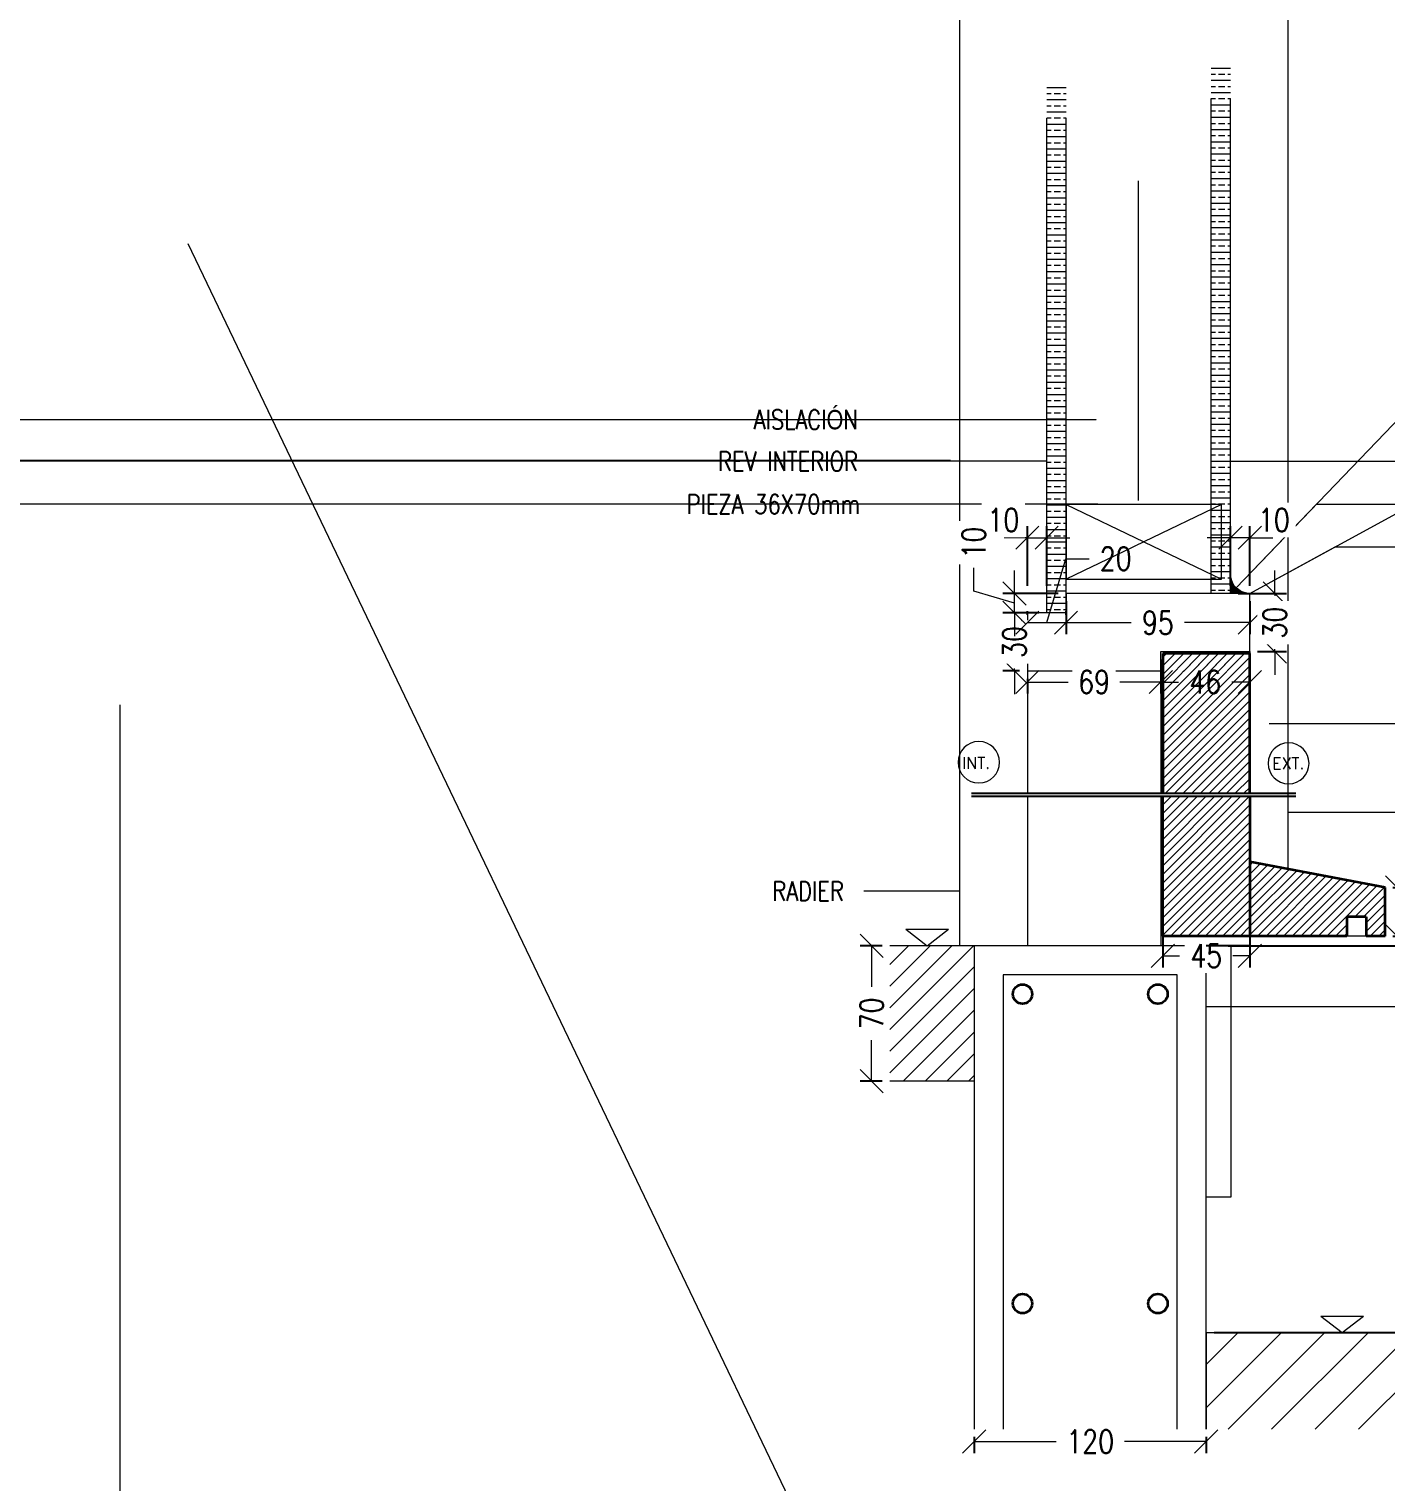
# Model space of a CAD drawing. Header units: metres. Extents: x -2 to 690, y -116 to 73.
# Drawn here: x 154.706 to 155.407, y 29.766 to 30.517 of the extents above; entities that cross this region are included whole.
import ezdxf

# ---------------------------------------------------------------- set-up
doc = ezdxf.new("R2010")
doc.units = ezdxf.units.M
doc.header["$LTSCALE"] = 5
doc.header["$MEASUREMENT"] = 0
doc.layers.get('0').update_dxf_attribs({"color": 30})
doc.layers.get('DEFPOINTS').update_dxf_attribs({"color": 210})
for name, color, linetype, lineweight in [('A-ANNO-DIMS', 3, 'Continuous', 18), ('A-ANNO-SYMB', 3, 'Continuous', 18), ('A-ANNO-TEXT', 3, 'Continuous', 18), ('A-DETL-PATT', 8, 'Continuous', 18), ('A-ELEV-MBE1', 7, 'Continuous', 35), ('A-ELEV-MBE2', 4, 'Continuous', 25), ('A-WALL-PATT', 8, 'Continuous', 18), ('A-WALL-STUD', 3, 'Continuous', 18)]:
    doc.layers.add(name, color=color, linetype=linetype, lineweight=lineweight)
doc.styles.add('E-ROMANS', font='romans.shx', dxfattribs={"width": 0.8})
doc.dimstyles.new('E-0010_TICK_12', dxfattribs={"dimscale": 0.001, "dimtxt": 12, "dimasz": 12, "dimexe": 6, "dimexo": 4, "dimgap": 6, "dimtad": 0, "dimdec": 0, "dimlfac": 1000, "dimzin": 0, "dimdsep": 46, "dimtxsty": 'E-ROMANS', "dimblk": 'OBLIQUE', "dimcen": 6, "dimclrd": 256, "dimclre": 256, "dimclrt": 256, "dimadec": 0, "dimazin": 0, "dimtfac": 1, "dimtdec": 0, "dimtmove": 1, "dimatfit": 3, "dimldrblk": 'OPEN90', "dimfxl": 1, "dimtfill": 1, "dimtolj": 1, "dimtzin": 0, "dimlwd": -1, "dimarcsym": 0})
doc.dimstyles.new('E-0100_TICK_12', dxfattribs={"dimscale": 0.001, "dimtxt": 120, "dimasz": 120, "dimexe": 60, "dimexo": 40, "dimgap": 60, "dimtad": 0, "dimzin": 0, "dimdsep": 46, "dimtxsty": 'E-ROMANS', "dimblk": 'OBLIQUE', "dimcen": 60, "dimclrd": 256, "dimclre": 256, "dimclrt": 256, "dimadec": 0, "dimazin": 0, "dimtfac": 1, "dimtmove": 1, "dimatfit": 3, "dimldrblk": 'OPEN90', "dimfxl": 1, "dimtfill": 1, "dimtolj": 1, "dimtzin": 0, "dimlwd": -1, "dimarcsym": 0})
pattern_1 = [(45, (0, 0), (-0.002245064030267288, 0.002245064030267288), [])]

# ---------------------------------------------------------------- blocks, each defined once
blk = doc.blocks.new('_Oblique')
at = {"color": 0, "linetype": 'ByBlock', "lineweight": -2}
blk.add_line((-0.5, -0.5), (0.5, 0.5), dxfattribs=at)
blk = doc.blocks.new('*D1885')
at = {"layer": 'A-ANNO-DIMS', "lineweight": -2, "transparency": 16777216}
for p, q in [((155.3183924735355, 30.04328595050679), (155.5769002674472, 30.04328595050679)), ((155.3183924735355, 29.84328595050679), (155.5769002674472, 29.84328595050679))]:
    blk.add_line(p, q, dxfattribs=at)
at = {"layer": 'A-ANNO-DIMS', "transparency": 16777216}
for p, q in [((155.5709002674472, 30.04328595050679), (155.5709002674472, 29.96162880764964)), ((155.5709002674472, 29.84328595050679), (155.5709002674472, 29.92494309336393))]:
    blk.add_line(p, q, dxfattribs=at)
at = {"layer": 'DEFPOINTS', "color": 0, "transparency": 16777216}
for p in [(155.3143924735355, 30.04328595050679), (155.5709002674472, 30.04328595050679), (155.3143924735355, 29.84328595050679)]:
    blk.add_point(p, dxfattribs=at)
at = {"layer": 'A-ANNO-DIMS', "transparency": 16777216, "xscale": 0.012, "yscale": 0.012, "zscale": 0.012}
for p, rotation in [((155.5709002674472, 30.04328595050679), 90), ((155.5709002674472, 29.84328595050679), 270)]:
    blk.add_blockref('_Oblique', p, dxfattribs=dict(at, rotation=rotation))
at = {"layer": 'A-ANNO-DIMS', "transparency": 16777216, "insert": (155.5709002674472, 29.94328595050681), "char_height": 0.012, "attachment_point": 5, "rotation": 90, "style": 'E-ROMANS', "bg_fill": 3, "box_fill_scale": 1.25, "bg_fill_color": 256, "bg_fill_true_color": 13158600, "bg_fill_transparency": 0}
blk.add_mtext('\\A1;200', dxfattribs=at)
blk = doc.blocks.new('_Open90')
at = {"color": 0, "linetype": 'ByBlock', "lineweight": -2}
for p, q in [((0, 0), (-1, 0)), ((-0.5, 0.5), (0, 0)), ((0, 0), (-0.5, -0.5))]:
    blk.add_line(p, q, dxfattribs=at)
blk = doc.blocks.new('*D1724')
at = {"layer": 'A-ANNO-DIMS', "lineweight": -2, "transparency": 16777216}
for p, q in [((155.2918924735355, 30.07099426814623), (155.2918924735355, 30.03211108396157)), ((155.3368924735355, 30.07099426814623), (155.3368924735355, 30.03211108396157))]:
    blk.add_line(p, q, dxfattribs=at)
at = {"layer": 'A-ANNO-DIMS', "transparency": 16777216}
for p, q in [((155.2918924735355, 30.03811108396157), (155.3006210449641, 30.03811108396157)), ((155.3368924735355, 30.03811108396157), (155.328163902107, 30.03811108396157))]:
    blk.add_line(p, q, dxfattribs=at)
at = {"layer": 'DEFPOINTS', "color": 0, "transparency": 16777216}
for p in [(155.2918924735355, 30.07499426814623), (155.3368924735355, 30.07499426814623), (155.3368924735355, 30.03811108396157)]:
    blk.add_point(p, dxfattribs=at)
at = {"layer": 'A-ANNO-DIMS', "transparency": 16777216, "xscale": 0.012, "yscale": 0.012, "zscale": 0.012, "rotation": 180}
blk.add_blockref('_Oblique', (155.2918924735355, 30.03811108396157), dxfattribs=at)
at = {"layer": 'A-ANNO-DIMS', "transparency": 16777216, "xscale": 0.012, "yscale": 0.012, "zscale": 0.012}
blk.add_blockref('_Oblique', (155.3368924735355, 30.03811108396157), dxfattribs=at)
at = {"layer": 'A-ANNO-DIMS', "transparency": 16777216, "insert": (155.3143924735355, 30.03811108396157), "char_height": 0.012, "attachment_point": 5, "style": 'E-ROMANS', "bg_fill": 3, "box_fill_scale": 1.25, "bg_fill_color": 256, "bg_fill_true_color": 13158600, "bg_fill_transparency": 0}
blk.add_mtext('\\A1;45', dxfattribs=at)
blk = doc.blocks.new('*D1886')
at = {"layer": 'A-ANNO-DIMS', "lineweight": -2, "transparency": 16777216}
for p, q in [((155.1467869064214, 30.04328595050679), (155.135385404406, 30.04328595050679)), ((155.1467869064214, 29.97328595050679), (155.135385404406, 29.97328595050679))]:
    blk.add_line(p, q, dxfattribs=at)
at = {"layer": 'A-ANNO-DIMS', "transparency": 16777216}
for p, q in [((155.141385404406, 30.04328595050679), (155.141385404406, 30.02205737907821)), ((155.141385404406, 29.97328595050679), (155.141385404406, 29.99451452193536))]:
    blk.add_line(p, q, dxfattribs=at)
at = {"layer": 'DEFPOINTS', "color": 0, "transparency": 16777216}
for p in [(155.1507869064214, 30.04328595050679), (155.141385404406, 29.97328595050679), (155.1507869064214, 29.97328595050679)]:
    blk.add_point(p, dxfattribs=at)
at = {"layer": 'A-ANNO-DIMS', "transparency": 16777216, "xscale": 0.012, "yscale": 0.012, "zscale": 0.012}
for p, rotation in [((155.141385404406, 30.04328595050679), 90), ((155.141385404406, 29.97328595050679), 270)]:
    blk.add_blockref('_Oblique', p, dxfattribs=dict(at, rotation=rotation))
at = {"layer": 'A-ANNO-DIMS', "transparency": 16777216, "insert": (155.141385404406, 30.00828595050681), "char_height": 0.012, "attachment_point": 5, "rotation": 90, "style": 'E-ROMANS', "bg_fill": 3, "box_fill_scale": 1.25, "bg_fill_color": 256, "bg_fill_true_color": 13158600, "bg_fill_transparency": 0}
blk.add_mtext('\\A1;70', dxfattribs=at)
blk = doc.blocks.new('*D1887')
at = {"layer": 'A-ANNO-DIMS', "lineweight": -2, "transparency": 16777216}
for p, q in [((155.2218924735355, 30.18136576238835), (155.2218924735355, 30.17365386179955)), ((155.2908924735355, 30.18136576238835), (155.2908924735355, 30.17365386179955))]:
    blk.add_line(p, q, dxfattribs=at)
at = {"layer": 'A-ANNO-DIMS', "transparency": 16777216}
for p, q in [((155.2218924735355, 30.17965386179955), (155.2430781878213, 30.17965386179955)), ((155.2908924735355, 30.17965386179955), (155.2697067592498, 30.17965386179955))]:
    blk.add_line(p, q, dxfattribs=at)
at = {"layer": 'DEFPOINTS', "color": 0, "transparency": 16777216}
for p in [(155.2218924735355, 30.18536576238835), (155.2908924735355, 30.18536576238835), (155.2908924735355, 30.17965386179955)]:
    blk.add_point(p, dxfattribs=at)
at = {"layer": 'A-ANNO-DIMS', "transparency": 16777216, "xscale": 0.012, "yscale": 0.012, "zscale": 0.012, "rotation": 180}
blk.add_blockref('_Oblique', (155.2218924735355, 30.17965386179955), dxfattribs=at)
at = {"layer": 'A-ANNO-DIMS', "transparency": 16777216, "xscale": 0.012, "yscale": 0.012, "zscale": 0.012}
blk.add_blockref('_Oblique', (155.2908924735355, 30.17965386179955), dxfattribs=at)
at = {"layer": 'A-ANNO-DIMS', "transparency": 16777216, "insert": (155.2563924735355, 30.17965386179955), "char_height": 0.012, "attachment_point": 5, "style": 'E-ROMANS', "bg_fill": 3, "box_fill_scale": 1.25, "bg_fill_color": 256, "bg_fill_true_color": 13158600, "bg_fill_transparency": 0}
blk.add_mtext('\\A1;69', dxfattribs=at)
blk = doc.blocks.new('*D1888')
at = {"layer": 'A-ANNO-DIMS', "lineweight": -2, "transparency": 16777216}
for p, q in [((155.2908924735355, 30.19136576238835), (155.2908924735355, 30.17365386179955)), ((155.3368924735355, 30.19136576238835), (155.3368924735355, 30.17365386179955))]:
    blk.add_line(p, q, dxfattribs=at)
at = {"layer": 'A-ANNO-DIMS', "transparency": 16777216}
for p, q in [((155.2908924735355, 30.17965386179955), (155.3001210449641, 30.17965386179955)), ((155.3368924735355, 30.17965386179955), (155.327663902107, 30.17965386179955))]:
    blk.add_line(p, q, dxfattribs=at)
at = {"layer": 'DEFPOINTS', "color": 0, "transparency": 16777216}
for p in [(155.2908924735355, 30.19536576238836), (155.3368924735355, 30.19536576238836), (155.3368924735355, 30.17965386179955)]:
    blk.add_point(p, dxfattribs=at)
at = {"layer": 'A-ANNO-DIMS', "transparency": 16777216, "xscale": 0.012, "yscale": 0.012, "zscale": 0.012, "rotation": 180}
blk.add_blockref('_Oblique', (155.2908924735355, 30.17965386179955), dxfattribs=at)
at = {"layer": 'A-ANNO-DIMS', "transparency": 16777216, "xscale": 0.012, "yscale": 0.012, "zscale": 0.012}
blk.add_blockref('_Oblique', (155.3368924735355, 30.17965386179955), dxfattribs=at)
at = {"layer": 'A-ANNO-DIMS', "transparency": 16777216, "insert": (155.3138924735355, 30.17965386179955), "char_height": 0.012, "attachment_point": 5, "style": 'E-ROMANS', "bg_fill": 3, "box_fill_scale": 1.25, "bg_fill_color": 256, "bg_fill_true_color": 13158600, "bg_fill_transparency": 0}
blk.add_mtext('\\A1;46', dxfattribs=at)
blk = doc.blocks.new('*D1725')
at = {"layer": 'A-ANNO-DIMS', "lineweight": -2, "transparency": 16777216}
for p, q in [((155.1943924735355, 29.78928595050678), (155.1943924735355, 29.7809309501974)), ((155.3143924735355, 29.78928595050678), (155.3143924735355, 29.7809309501974))]:
    blk.add_line(p, q, dxfattribs=at)
at = {"layer": 'A-ANNO-DIMS', "transparency": 16777216}
for p, q in [((155.1943924735355, 29.7869309501974), (155.2367353306784, 29.7869309501974)), ((155.3143924735355, 29.7869309501974), (155.2720496163926, 29.7869309501974))]:
    blk.add_line(p, q, dxfattribs=at)
at = {"layer": 'DEFPOINTS', "color": 0, "transparency": 16777216}
for p in [(155.1943924735355, 29.79328595050679), (155.1943924735355, 29.7869309501974), (155.3143924735355, 29.79328595050679)]:
    blk.add_point(p, dxfattribs=at)
at = {"layer": 'A-ANNO-DIMS', "transparency": 16777216, "xscale": 0.012, "yscale": 0.012, "zscale": 0.012, "rotation": 180}
blk.add_blockref('_Oblique', (155.1943924735355, 29.7869309501974), dxfattribs=at)
at = {"layer": 'A-ANNO-DIMS', "transparency": 16777216, "xscale": 0.012, "yscale": 0.012, "zscale": 0.012}
blk.add_blockref('_Oblique', (155.3143924735355, 29.7869309501974), dxfattribs=at)
at = {"layer": 'A-ANNO-DIMS', "transparency": 16777216, "insert": (155.2543924735355, 29.7869309501974), "char_height": 0.012, "attachment_point": 5, "style": 'E-ROMANS', "bg_fill": 3, "box_fill_scale": 1.25, "bg_fill_color": 256, "bg_fill_true_color": 13158600, "bg_fill_transparency": 0}
blk.add_mtext('\\A1;120', dxfattribs=at)
blk = doc.blocks.new('*D1889')
at = {"layer": 'A-ANNO-DIMS', "transparency": 16777216}
for p, q in [((155.446123326821, 30.07072717430438), (155.446123326821, 30.08272717430438)), ((155.413123326821, 30.04828595050678), (155.413123326821, 30.07336839810198)), ((155.413123326821, 30.06082717430438), (155.446123326821, 30.07072717430438))]:
    blk.add_line(p, q, dxfattribs=at)
at = {"layer": 'A-ANNO-DIMS', "lineweight": -2, "transparency": 16777216}
for p, q in [((155.4108924735355, 30.07336839810198), (155.419123326821, 30.07336839810198)), ((155.4108924735355, 30.04828595050678), (155.419123326821, 30.04828595050678))]:
    blk.add_line(p, q, dxfattribs=at)
at = {"layer": 'DEFPOINTS', "color": 0, "transparency": 16777216}
for p in [(155.4068924735355, 30.07336839810198), (155.413123326821, 30.07336839810198), (155.4068924735355, 30.04828595050678)]:
    blk.add_point(p, dxfattribs=at)
at = {"layer": 'A-ANNO-DIMS', "transparency": 16777216, "xscale": 0.012, "yscale": 0.012, "zscale": 0.012}
for p, rotation in [((155.413123326821, 30.07336839810198), 90), ((155.413123326821, 30.04828595050678), 270)]:
    blk.add_blockref('_Oblique', p, dxfattribs=dict(at, rotation=rotation))
at = {"layer": 'A-ANNO-DIMS', "transparency": 16777216, "insert": (155.446123326821, 30.09649860287583), "char_height": 0.012, "attachment_point": 5, "rotation": 90, "style": 'E-ROMANS', "bg_fill": 3, "box_fill_scale": 1.25, "bg_fill_color": 256, "bg_fill_true_color": 13158600, "bg_fill_transparency": 0}
blk.add_mtext('\\A1;25', dxfattribs=at)
blk = doc.blocks.new('*D1736')
at = {"layer": 'A-ANNO-DIMS', "lineweight": -2, "transparency": 16777216}
for p, q in [((155.2418924735355, 30.22136576238834), (155.2418924735355, 30.20436576238836)), ((155.3368924735355, 30.22136576238836), (155.3368924735355, 30.20436576238836))]:
    blk.add_line(p, q, dxfattribs=at)
at = {"layer": 'A-ANNO-DIMS', "transparency": 16777216}
for p, q in [((155.2418924735355, 30.21036576238836), (155.2756210449641, 30.21036576238836)), ((155.3368924735355, 30.21036576238836), (155.303163902107, 30.21036576238836))]:
    blk.add_line(p, q, dxfattribs=at)
at = {"layer": 'DEFPOINTS', "color": 0, "transparency": 16777216}
for p in [(155.2418924735355, 30.22536576238834), (155.3368924735355, 30.22536576238836), (155.3368924735355, 30.21036576238836)]:
    blk.add_point(p, dxfattribs=at)
at = {"layer": 'A-ANNO-DIMS', "transparency": 16777216, "xscale": 0.012, "yscale": 0.012, "zscale": 0.012, "rotation": 180}
blk.add_blockref('_Oblique', (155.2418924735355, 30.21036576238836), dxfattribs=at)
at = {"layer": 'A-ANNO-DIMS', "transparency": 16777216, "xscale": 0.012, "yscale": 0.012, "zscale": 0.012}
blk.add_blockref('_Oblique', (155.3368924735355, 30.21036576238836), dxfattribs=at)
at = {"layer": 'A-ANNO-DIMS', "transparency": 16777216, "insert": (155.2893924735355, 30.21036576238836), "char_height": 0.012, "attachment_point": 5, "style": 'E-ROMANS', "bg_fill": 3, "box_fill_scale": 1.25, "bg_fill_color": 256, "bg_fill_true_color": 13158600, "bg_fill_transparency": 0}
blk.add_mtext('\\A1;95', dxfattribs=at)
blk = doc.blocks.new('*D1737')
at = {"layer": 'A-ANNO-DIMS', "transparency": 16777216}
for p, q in [((155.3497953978654, 30.22536576238836), (155.3497953978654, 30.23736576238836)), ((155.3497953978654, 30.22536576238836), (155.3497953978654, 30.22413719095978)), ((155.3497953978654, 30.19536576238836), (155.3497953978654, 30.19659433381693)), ((155.3497953978654, 30.19536576238836), (155.3497953978654, 30.18336576238836))]:
    blk.add_line(p, q, dxfattribs=at)
at = {"layer": 'A-ANNO-DIMS', "lineweight": -2, "transparency": 16777216}
for p, q in [((155.3308924735355, 30.22536576238836), (155.3557953978654, 30.22536576238836)), ((155.3408924735355, 30.19536576238836), (155.3557953978654, 30.19536576238836))]:
    blk.add_line(p, q, dxfattribs=at)
at = {"layer": 'DEFPOINTS', "color": 0, "transparency": 16777216}
for p in [(155.3268924735355, 30.22536576238836), (155.3497953978654, 30.22536576238836), (155.3368924735355, 30.19536576238836)]:
    blk.add_point(p, dxfattribs=at)
at = {"layer": 'A-ANNO-DIMS', "transparency": 16777216, "xscale": 0.012, "yscale": 0.012, "zscale": 0.012}
for p, rotation in [((155.3497953978654, 30.22536576238836), 270), ((155.3497953978654, 30.19536576238836), 90)]:
    blk.add_blockref('_Oblique', p, dxfattribs=dict(at, rotation=rotation))
at = {"layer": 'A-ANNO-DIMS', "transparency": 16777216, "insert": (155.3497953978654, 30.21036576238838), "char_height": 0.012, "attachment_point": 5, "rotation": 90, "style": 'E-ROMANS', "bg_fill": 3, "box_fill_scale": 1.25, "bg_fill_color": 256, "bg_fill_true_color": 13158600, "bg_fill_transparency": 0}
blk.add_mtext('\\A1;30', dxfattribs=at)
blk = doc.blocks.new('*D1738')
at = {"layer": 'A-ANNO-DIMS', "transparency": 16777216}
for p, q in [((155.2152117285231, 30.21536576238836), (155.2152117285231, 30.22736576238836)), ((155.2152117285231, 30.21536576238836), (155.2152117285231, 30.21413719095978)), ((155.2152117285231, 30.18536576238835), (155.2152117285231, 30.18659433381693)), ((155.2152117285231, 30.18536576238835), (155.2152117285231, 30.17336576238835))]:
    blk.add_line(p, q, dxfattribs=at)
at = {"layer": 'A-ANNO-DIMS', "lineweight": -2, "transparency": 16777216}
for p, q in [((155.2178924735356, 30.21536576238836), (155.2092117285231, 30.21536576238836)), ((155.2178924735356, 30.18536576238835), (155.2092117285231, 30.18536576238835))]:
    blk.add_line(p, q, dxfattribs=at)
at = {"layer": 'DEFPOINTS', "color": 0, "transparency": 16777216}
for p in [(155.2218924735355, 30.21536576238836), (155.2152117285231, 30.18536576238835), (155.2218924735355, 30.18536576238835)]:
    blk.add_point(p, dxfattribs=at)
at = {"layer": 'A-ANNO-DIMS', "transparency": 16777216, "xscale": 0.012, "yscale": 0.012, "zscale": 0.012}
for p, rotation in [((155.2152117285231, 30.21536576238836), 270), ((155.2152117285231, 30.18536576238835), 90)]:
    blk.add_blockref('_Oblique', p, dxfattribs=dict(at, rotation=rotation))
at = {"layer": 'A-ANNO-DIMS', "transparency": 16777216, "insert": (155.2152117285231, 30.20036576238838), "char_height": 0.012, "attachment_point": 5, "rotation": 90, "style": 'E-ROMANS', "bg_fill": 3, "box_fill_scale": 1.25, "bg_fill_color": 256, "bg_fill_true_color": 13158600, "bg_fill_transparency": 0}
blk.add_mtext('\\A1;30', dxfattribs=at)
blk = doc.blocks.new('*D1739')
at = {"layer": 'A-ANNO-DIMS', "transparency": 16777216}
for p, q in [((155.1942117285232, 30.22666576238835), (155.1942117285232, 30.23866576238835)), ((155.2152117285231, 30.22536576238834), (155.2152117285231, 30.23736576238834)), ((155.2152117285231, 30.22036576238835), (155.1942117285232, 30.22666576238835)), ((155.2152117285231, 30.21536576238836), (155.2152117285231, 30.22536576238834)), ((155.2152117285231, 30.21536576238836), (155.2152117285231, 30.22536576238834)), ((155.2152117285231, 30.21536576238836), (155.2152117285231, 30.20336576238835))]:
    blk.add_line(p, q, dxfattribs=at)
at = {"layer": 'A-ANNO-DIMS', "lineweight": -2, "transparency": 16777216}
for p, q in [((155.2378924735355, 30.22536576238834), (155.2092117285231, 30.22536576238834)), ((155.2278924735356, 30.21536576238836), (155.2092117285231, 30.21536576238836))]:
    blk.add_line(p, q, dxfattribs=at)
at = {"layer": 'DEFPOINTS', "color": 0, "transparency": 16777216}
for p in [(155.2152117285231, 30.22536576238834), (155.2418924735355, 30.22536576238834), (155.2318924735356, 30.21536576238836)]:
    blk.add_point(p, dxfattribs=at)
at = {"layer": 'A-ANNO-DIMS', "transparency": 16777216, "xscale": 0.012, "yscale": 0.012, "zscale": 0.012}
for p, rotation in [((155.2152117285231, 30.22536576238834), 270), ((155.2152117285231, 30.21536576238836), 90)]:
    blk.add_blockref('_Oblique', p, dxfattribs=dict(at, rotation=rotation))
at = {"layer": 'A-ANNO-DIMS', "transparency": 16777216, "insert": (155.1942117285232, 30.25175147667409), "char_height": 0.012, "attachment_point": 5, "rotation": 90, "style": 'E-ROMANS', "bg_fill": 3, "box_fill_scale": 1.25, "bg_fill_color": 256, "bg_fill_true_color": 13158600, "bg_fill_transparency": 0}
blk.add_mtext('\\A1;10', dxfattribs=at)
blk = doc.blocks.new('*D1740')
at = {"layer": 'A-ANNO-DIMS', "lineweight": -2, "transparency": 16777216}
for p, q in [((155.2218924735356, 30.22936576238836), (155.2218924735356, 30.26026372972103)), ((155.2318924735356, 30.22936576238836), (155.2318924735356, 30.26026372972103))]:
    blk.add_line(p, q, dxfattribs=at)
at = {"layer": 'A-ANNO-DIMS', "transparency": 16777216}
for p, q in [((155.2218924735356, 30.25426372972103), (155.2098924735356, 30.25426372972103)), ((155.2318924735356, 30.25426372972103), (155.2438924735356, 30.25426372972103))]:
    blk.add_line(p, q, dxfattribs=at)
at = {"layer": 'DEFPOINTS', "color": 0, "transparency": 16777216}
for p in [(155.2318924735356, 30.25426372972103), (155.2218924735356, 30.22536576238836), (155.2318924735356, 30.22536576238836)]:
    blk.add_point(p, dxfattribs=at)
at = {"layer": 'A-ANNO-DIMS', "transparency": 16777216, "xscale": 0.012, "yscale": 0.012, "zscale": 0.012, "rotation": 180}
blk.add_blockref('_Oblique', (155.2318924735356, 30.25426372972103), dxfattribs=at)
at = {"layer": 'A-ANNO-DIMS', "transparency": 16777216, "insert": (155.209447739847, 30.26340290147935), "char_height": 0.012, "attachment_point": 5, "style": 'E-ROMANS', "bg_fill": 3, "box_fill_scale": 1.25, "bg_fill_color": 256, "bg_fill_true_color": 13158600, "bg_fill_transparency": 0}
blk.add_mtext('\\A1;10', dxfattribs=at)
at = {"layer": 'A-ANNO-DIMS', "transparency": 16777216}
blk.add_line((155.2218924735356, 30.25426372972103), (155.2318924735356, 30.25426372972103), dxfattribs=at)
at = {"layer": 'A-ANNO-DIMS', "transparency": 16777216, "xscale": 0.012, "yscale": 0.012, "zscale": 0.012}
blk.add_blockref('_Oblique', (155.2218924735356, 30.25426372972103), dxfattribs=at)
blk = doc.blocks.new('*D1741')
at = {"layer": 'A-ANNO-DIMS', "lineweight": -2, "transparency": 16777216}
for p, q in [((155.3268924735355, 30.22936576238836), (155.3268924735355, 30.26026372972103)), ((155.3368924735355, 30.22936576238836), (155.3368924735355, 30.26026372972103))]:
    blk.add_line(p, q, dxfattribs=at)
at = {"layer": 'A-ANNO-DIMS', "transparency": 16777216}
for p, q in [((155.3268924735355, 30.25426372972103), (155.3148924735355, 30.25426372972103)), ((155.3368924735355, 30.25426372972103), (155.3488924735355, 30.25426372972103))]:
    blk.add_line(p, q, dxfattribs=at)
at = {"layer": 'DEFPOINTS', "color": 0, "transparency": 16777216}
for p in [(155.3268924735355, 30.25426372972103), (155.3268924735355, 30.22536576238836), (155.3368924735355, 30.22536576238836)]:
    blk.add_point(p, dxfattribs=at)
at = {"layer": 'A-ANNO-DIMS', "transparency": 16777216, "xscale": 0.012, "yscale": 0.012, "zscale": 0.012}
blk.add_blockref('_Oblique', (155.3268924735355, 30.25426372972103), dxfattribs=at)
at = {"layer": 'A-ANNO-DIMS', "transparency": 16777216, "insert": (155.3493372072241, 30.26340290147935), "char_height": 0.012, "attachment_point": 5, "style": 'E-ROMANS', "bg_fill": 3, "box_fill_scale": 1.25, "bg_fill_color": 256, "bg_fill_true_color": 13158600, "bg_fill_transparency": 0}
blk.add_mtext('\\A1;10', dxfattribs=at)
at = {"layer": 'A-ANNO-DIMS', "transparency": 16777216}
blk.add_line((155.3368924735355, 30.25426372972103), (155.3268924735355, 30.25426372972103), dxfattribs=at)
at = {"layer": 'A-ANNO-DIMS', "transparency": 16777216, "xscale": 0.012, "yscale": 0.012, "zscale": 0.012, "rotation": 180}
blk.add_blockref('_Oblique', (155.3368924735355, 30.25426372972103), dxfattribs=at)
blk = doc.blocks.new('*D1743')
at = {"layer": 'A-ANNO-DIMS', "transparency": 16777216}
for p, q in [((155.2318924735355, 30.21036576238836), (155.2417924735355, 30.24336576238836)), ((155.2417924735355, 30.24336576238836), (155.2537924735355, 30.24336576238836)), ((155.2218924735355, 30.21036576238836), (155.2418924735355, 30.21036576238836))]:
    blk.add_line(p, q, dxfattribs=at)
at = {"layer": 'A-ANNO-DIMS', "lineweight": -2, "transparency": 16777216}
for p, q in [((155.2218924735355, 30.21436576238836), (155.2218924735355, 30.21636576238836)), ((155.2418924735355, 30.21436576238836), (155.2418924735355, 30.21636576238836))]:
    blk.add_line(p, q, dxfattribs=at)
at = {"layer": 'DEFPOINTS', "color": 0, "transparency": 16777216}
for p in [(155.2218924735355, 30.21036576238836), (155.2418924735355, 30.21036576238836), (155.2418924735355, 30.21036576238836)]:
    blk.add_point(p, dxfattribs=at)
at = {"layer": 'A-ANNO-DIMS', "transparency": 16777216, "xscale": 0.012, "yscale": 0.012, "zscale": 0.012, "rotation": 180}
blk.add_blockref('_Oblique', (155.2218924735355, 30.21036576238836), dxfattribs=at)
at = {"layer": 'A-ANNO-DIMS', "transparency": 16777216, "xscale": 0.012, "yscale": 0.012, "zscale": 0.012}
blk.add_blockref('_Oblique', (155.2418924735355, 30.21036576238836), dxfattribs=at)
at = {"layer": 'A-ANNO-DIMS', "transparency": 16777216, "insert": (155.267563902107, 30.24336576238836), "char_height": 0.012, "attachment_point": 5, "style": 'E-ROMANS', "bg_fill": 3, "box_fill_scale": 1.25, "bg_fill_color": 256, "bg_fill_true_color": 13158600, "bg_fill_transparency": 0}
blk.add_mtext('\\A1;20', dxfattribs=at)

msp = doc.modelspace()

# ---------------------------------------------------------------- hatches: boundary and pattern name
at = {"layer": 'A-DETL-PATT'}
h = msp.add_hatch(dxfattribs=at)
h.set_pattern_fill('BRASS', color=256, scale=0.001, style=0)
h.set_pattern_definition([(0, (-415.7267944272399, 6.532219911234982), (0, 0.00635), []), (0, (-415.7267944272399, 6.535394911234981), (0, 0.00635), [0.003175, -0.0015875])])
h.paths.add_polyline_path([(155.3268924735355, 30.22536576238835), (155.3268924735355, 30.49872308857901), (155.3168924735354, 30.498723088579), (155.3168924735357, 30.22536576238836)])
h = msp.add_hatch(dxfattribs=at)
h.set_pattern_fill('BRASS', color=256, scale=0.001, style=0)
h.set_pattern_definition([(0, (-415.8117944272399, 6.522219911234981), (0, 0.00635), []), (0, (-415.8117944272399, 6.525394911234979), (0, 0.00635), [0.003175, -0.0015875])])
h.paths.add_polyline_path([(155.2418924735355, 30.21536576238835), (155.2418924735355, 30.488723088579), (155.2318924735354, 30.488723088579), (155.2318924735357, 30.21536576238836)])
h = msp.add_hatch(dxfattribs=at)
h.set_pattern_fill('LINE', color=256, scale=0.0001, angle=135, style=0)
h.set_pattern_definition([(135, (178.8292039581761, -540.8669124037765), (-0.0002245064030267289, -0.0002245064030267288), [])])
edge = h.paths.add_edge_path()
edge.add_line((155.3268924735355, 30.22536576238824), (155.3268924735355, 30.23443280844695))
edge.add_spline(control_points=[(155.3268924735355, 30.23443280844683), (155.3276216079291, 30.2307382402365), (155.3288288881347, 30.22902285330256), (155.3305124910591, 30.22775574453463)], knot_values=[1, 1, 1, 1, 2, 2, 2, 2], weights=[1, 1, 1, 1], degree=3, periodic=0)
edge.add_spline(control_points=[(155.3305124910591, 30.22775574453463), (155.3323369034667, 30.22638266010527), (155.3345098840407, 30.22569402508143), (155.3359194307456, 30.22536576238836)], knot_values=[0, 0, 0, 0, 1, 1, 1, 1], weights=[1, 1, 1, 1], degree=3, periodic=0)
edge.add_line((155.3359194307461, 30.22536576238836), (155.3268924735355, 30.22536576238824))
h = msp.add_hatch(dxfattribs=at)
h.set_pattern_fill('ANSI31', color=256, scale=0.001)
h.set_pattern_definition(pattern_1)
h.paths.add_polyline_path([(155.4068924735355, 30.07336839810198), (155.4068924735355, 30.04828595050678), (155.3970903477843, 30.04828595050678), (155.3970903477843, 30.05831892955068), (155.3870573687404, 30.05831892955068), (155.3870573687404, 30.04828595050678), (155.3368924735355, 30.04828595050678), (155.3368924735355, 30.08672847069868)])

# ---------------------------------------------------------------- linework, layer by layer
at = {"layer": 'A-ANNO-DIMS'}
for p, q in [((155.2218924735355, 30.1205580991318), (155.2218924735355, 30.04328595050679)), ((155.2908924735355, 30.1205580991318), (155.2908924735355, 30.08653823988172))]:
    msp.add_line(p, q, dxfattribs=at)
at = {"layer": 'A-ANNO-SYMB'}
for p, q in [((155.3168924735355, 30.22536576238836), (155.3168924735355, 30.48127282264414)), ((155.3268924735355, 30.22536576238836), (155.3268924735355, 30.48127282264414)), ((155.2318924735356, 30.21536576238836), (155.2318924735356, 30.47127282264414)), ((155.2418924735356, 30.21536576238836), (155.2418924735356, 30.47127282264414)), ((155.1943924735355, 30.04328595050679), (155.1507869064214, 30.04328595050679)), ((155.1943924735355, 29.97328595050679), (155.1507869064214, 29.97328595050679)), ((155.3143924735355, 29.84328595050679), (155.6223396120602, 29.84328595050679))]:
    msp.add_line(p, q, dxfattribs=at)
msp.add_lwpolyline([(155.2418924735356, 30.21536576238836), (155.2218924735355, 30.21536576238836), (155.2218924735355, 30.18536576238835), (155.2908924735355, 30.18536576238835), (155.2908924735355, 30.19536576238836), (155.3368924735355, 30.19536576238836), (155.3368924735355, 30.22536576238836), (155.3168924735355, 30.22536576238836), (155.2418924735356, 30.22536576238836)], close=True, dxfattribs=at)
for points in [[(155.1591151222821, 30.05177795516689), (155.1811196500418, 30.05177795516689)], [(155.1591151222821, 30.05177795516689), (155.170117386162, 30.04328593329556), (155.1811196500418, 30.05177795516689)], [(155.3143924735355, 29.79328595050679), (155.3143924735355, 30.04328595050679), (155.1943924735355, 30.04328595050679), (155.1943924735355, 29.79328595050679)], [(155.2993924735355, 29.79328595050679), (155.2993924735355, 30.02828595050678), (155.2093924735355, 30.02828595050678), (155.2093924735355, 29.79328595050679)]]:
    msp.add_lwpolyline(points, dxfattribs=at)
msp.add_open_spline([(155.3359194307456, 30.22536576238836), (155.3345098840407, 30.22569402508143), (155.3323369034667, 30.22638266010527), (155.3305124910591, 30.22775574453463), (155.3288288881347, 30.22902285330256), (155.3276216079291, 30.2307382402365), (155.3268924735355, 30.23443280844683)], degree=3, knots=[0, 0, 0, 0, 1, 1, 1, 2, 2, 2, 2], dxfattribs=at)
at = {"layer": 'A-ANNO-TEXT'}
for centre, radius, start, end in [((155.1968073531883, 30.13814709714823), 0.01071215401680092, 7.016709298534877e-15, 180), ((155.3569684780909, 30.13759942897921), 0.01057730889806408, 7.016709298534877e-15, 180), ((155.1968073531883, 30.13814709714823), 0.01071215401680092, 180, 7.016709298534877e-15), ((155.3569684780909, 30.13759942897921), 0.01057730889806408, 180, 7.016709298534877e-15)]:
    msp.add_arc(centre, radius, start, end, dxfattribs=at)
at = {"layer": 'A-ELEV-MBE1'}
for p, q in [((155.3368924735355, 30.19436576238835), (155.2918924735355, 30.19436576238835)), ((155.2918924735355, 30.19436576238835), (155.2918924735355, 30.12209361376334)), ((155.3368924735355, 30.12209361376334), (155.3368924735355, 30.19436576238835)), ((155.2918924735355, 30.04828595050678), (155.2918924735355, 30.1205580991318)), ((155.3368924735355, 30.1205580991318), (155.3368924735355, 30.04828595050678)), ((155.3970903477843, 30.05831892955068), (155.3870573687404, 30.05831892955068)), ((155.3368924735355, 30.04828595050678), (155.2918924735355, 30.04828595050678))]:
    msp.add_line(p, q, dxfattribs=at)
for centre in [(155.2193924735355, 30.01828595050678), (155.2893924735355, 30.01828595050678), (155.2193924735355, 29.85828595050678), (155.2893924735355, 29.85828595050678)]:
    msp.add_circle(centre, 0.005, dxfattribs=at)
at = {"layer": 'A-WALL-PATT', "ltscale": 0.075}
msp.add_line((155.2793924735355, 30.27358004810263), (155.2793924735353, 30.43885858196488), dxfattribs=at)
at = {"layer": 'DEFPOINTS'}
for p, q in [((155.1930182429946, 30.12209361376334), (155.3607667040764, 30.12209361376334)), ((155.1930182429946, 30.1205580991318), (155.3607667040764, 30.1205580991318))]:
    msp.add_line(p, q, dxfattribs=at)

# ---------------------------------------------------------------- texts
at = {"layer": 'A-ANNO-TEXT', "style": 'E-ROMANS'}
for s, p in [('INT.', (155.1882552156077, 30.13484185891016)), ('EXT.', (155.3484272052877, 30.13461360958777))]:
    msp.add_text(s, height=0.006, dxfattribs=at).set_placement(p)
at = {"layer": 'A-ANNO-TEXT', "char_height": 0.01, "attachment_point": 6, "style": 'E-ROMANS'}
for s, insert in [('AISLACI{\\fArial|b0|i0|c0|p34;Ó}N', (155.1343002759375, 30.31523608758125)), ('REV INTERIOR', (155.1343002759375, 30.2937637783373)), ('PIEZA 36X70mm', (155.1355024456183, 30.2716011433372)), ('RADIER', (155.1270012570834, 30.0715473454308))]:
    msp.add_mtext(s, dxfattribs=dict(at, insert=insert))

# ---------------------------------------------------------------- leaders
at = {"layer": 'A-ANNO-TEXT', "annotation_type": 0, "has_hookline": 1, "hookline_direction": 1, "horizontal_direction": (-1, 0, 0)}
for points in [[(154.1851228034705, 30.22834249794862), (154.2073727813265, 30.27163554024558), (154.2807678178957, 30.27163554024558)], [(154.196207933852, 30.22536576238836), (154.2107115816473, 30.24863554024558), (154.2807678178957, 30.24863554024558)], [(155.329807343154, 30.22834249794863), (155.3713792560991, 30.27163554024558), (155.4129511690442, 30.27163554024558)], [(155.3368924735355, 30.22536576238836), (155.381049115362, 30.24947290524548), (155.4129511690442, 30.24947290524548)], [(154.182207933852, 30.29442649216025), (154.2311043088514, 30.29442649216025), (154.2807678178957, 30.29442649216025)], [(155.3268924735355, 30.29379817524568), (155.3717888485349, 30.29379817524568), (155.4129511690442, 30.29379817524568)], [(154.7528978837885, 29.16787938876755), (154.7528978837885, 29.1880490317135), (154.7902970008863, 29.1880490317135)], [(155.3468924735355, 30.15822968807585), (155.3977756284793, 30.15822968807585), (155.4129511690442, 30.15822968807585)]]:
    msp.add_leader(points, dimstyle='E-0100_TICK_12', override={"dimasz": 0.05, "dimtad": 0, "dimldrblk": 'Open90'}, dxfattribs=at)
at = {"layer": 'A-ANNO-TEXT', "annotation_type": 0, "has_hookline": 1, "hookline_direction": 1}
for points in [[(155.25741386646, 30.31527048448963), (155.1907748607438, 30.31527048448963), (155.1446316083459, 30.31527048448963)], [(155.2318924735355, 30.29379817524567), (155.1907748607438, 30.29379817524567), (155.1446316083459, 30.29379817524567)], [(155.2583328091737, 30.27163554024558), (155.1919770304247, 30.27163554024558), (155.1458337780268, 30.27163554024558)]]:
    msp.add_leader(points, dimstyle='E-0100_TICK_12', override={"dimasz": 0.05, "dimtad": 0, "dimldrblk": 'Open90'}, dxfattribs=at)

# ---------------------------------------------------------------- next in the draw order: dimensions: what is measured, and where the dimension line sits
at = {"layer": 'A-ANNO-DIMS'}
for base, p1, p2, angle, picture, middle in [((155.3368924735355, 30.21036576238836), (155.2418924735355, 30.22536576238834), (155.3368924735355, 30.22536576238836), 7.016709298534877e-15, '*D1736', (155.2893924735355, 30.21036576238836)), ((155.2908924735355, 30.17965386179955), (155.2218924735355, 30.18536576238835), (155.2908924735355, 30.18536576238835), 7.016709298534877e-15, '*D1887', (155.2563924735355, 30.17965386179955)), ((155.141385404406, 29.97328595050679), (155.1507869064214, 30.04328595050679), (155.1507869064214, 29.97328595050679), 90, '*D1886', (155.141385404406, 30.00828595050681)), ((155.5709002674472, 30.04328595050679), (155.3143924735355, 29.84328595050679), (155.3143924735355, 30.04328595050679), 90, '*D1885', (155.5709002674472, 29.94328595050681))]:
    dim = msp.add_linear_dim(base=base, p1=p1, p2=p2, angle=angle, dimstyle='E-0010_TICK_12', dxfattribs=at)
    dim.commit()
    dim.dimension.update_dxf_attribs({"geometry": picture, "text_midpoint": middle})

# ---------------------------------------------------------------- next in the draw order: hatches: boundary and pattern name
at = {"layer": 'A-DETL-PATT'}
h = msp.add_hatch(dxfattribs=at)
h.set_pattern_fill('ANSI31', color=256, scale=0.0025)
h.set_pattern_definition([(45, (2.300900505330162, 0), (-0.00561266007566822, 0.005612660075668221), [])])
h.paths.add_polyline_path([(155.1943924735355, 30.04328595050679), (155.1507869064214, 30.04328595050679), (155.1507869064214, 29.97328595050679), (155.1943924735355, 29.97328595050679)])
h = msp.add_hatch(dxfattribs=at)
h.set_pattern_fill('ANSI31', color=256, scale=0.005)
h.set_pattern_definition([(45, (2.300900505330162, 0), (-0.01122532015133644, 0.01122532015133644), [])])
h.paths.add_polyline_path([(155.6223396120602, 29.79328595050678), (155.3143924735355, 29.79328595050679), (155.3143924735355, 29.84328595050679), (155.6223396120602, 29.84328595050678)])

# ---------------------------------------------------------------- next in the draw order: linework, layer by layer
at = {"layer": 'A-ANNO-DIMS'}
for p, q in [((155.2218924735355, 30.18536576238835), (155.2218924735355, 30.12209361376334)), ((155.3970903477843, 30.04828595050678), (155.3870573687404, 30.04828595050678)), ((155.3270903477843, 29.91326961743336), (155.3143924735355, 29.91326961743336)), ((155.3143924735355, 29.84328595050679), (155.3143924735355, 29.79328595050679))]:
    msp.add_line(p, q, dxfattribs=at)
at = {"layer": 'A-ANNO-SYMB'}
for points in [[(155.3735949348338, 29.85177797237812), (155.3955994625935, 29.85177797237812)], [(155.3735949348338, 29.85177797237812), (155.3845971987137, 29.84328595050679), (155.3955994625935, 29.85177797237812)]]:
    msp.add_lwpolyline(points, dxfattribs=at)
at = {"layer": 'A-ELEV-MBE1'}
for p, q in [((155.4068924735355, 30.04828595050678), (155.4068924735355, 30.07336839810198)), ((155.3870573687404, 30.05831892955068), (155.3870573687404, 30.04828595050678)), ((155.3970903477843, 30.05831892955068), (155.3970903477843, 30.04828595050678)), ((155.4068924735355, 30.04828595050678), (155.3970903477843, 30.04828595050678))]:
    msp.add_line(p, q, dxfattribs=at)

# ---------------------------------------------------------------- next in the draw order: dimensions: what is measured, and where the dimension line sits
at = {"layer": 'A-ANNO-DIMS'}
for base, p1, p2, picture, middle in [((155.3368924735355, 30.17965386179955), (155.2908924735355, 30.19536576238836), (155.3368924735355, 30.19536576238836), '*D1888', (155.3138924735355, 30.17965386179955)), ((155.3368924735355, 30.03811108396157), (155.2918924735355, 30.07499426814623), (155.3368924735355, 30.07499426814623), '*D1724', (155.3143924735355, 30.03811108396157))]:
    dim = msp.add_linear_dim(base=base, p1=p1, p2=p2, angle=7.016709298534877e-15, dimstyle='E-0010_TICK_12', dxfattribs=at)
    dim.commit()
    dim.dimension.update_dxf_attribs({"geometry": picture, "text_midpoint": middle})

# ---------------------------------------------------------------- next in the draw order: leaders
at = {"layer": 'A-ANNO-TEXT', "annotation_type": 0, "has_hookline": 1, "hookline_direction": 1}
msp.add_leader([(155.1869960985362, 30.04328595050679), (155.1869960985362, 30.07158174233918), (155.1373325894919, 30.07158174233918)], dimstyle='E-0100_TICK_12', override={"dimasz": 0.05, "dimtad": 0, "dimldrblk": 'Open90'}, dxfattribs=at)
at = {"layer": 'A-ANNO-TEXT', "annotation_type": 0, "has_hookline": 1, "hookline_direction": 1, "horizontal_direction": (-1, 0, 0)}
msp.add_leader([(155.3143924735355, 30.01195816219983), (155.3656057469655, 30.01195816219983), (155.4117489993634, 30.01195816219983)], dimstyle='E-0100_TICK_12', override={"dimasz": 0.05, "dimtad": 0, "dimldrblk": 'Open90'}, dxfattribs=at)

# ---------------------------------------------------------------- next in the draw order: hatches: boundary and pattern name
at = {"layer": 'A-DETL-PATT'}
h = msp.add_hatch(dxfattribs=at)
h.set_pattern_fill('ANSI31', color=256, scale=0.001)
h.set_pattern_definition(pattern_1)
h.paths.add_polyline_path([(155.2918924735355, 30.19436576238835), (155.3368924735355, 30.19436576238835), (155.3368924735355, 30.12209361376334), (155.2918924735355, 30.12209361376334)])
h.paths.add_polyline_path([(155.2918924735355, 30.1205580991318), (155.3368924735355, 30.1205580991318), (155.3368924735355, 30.04828595050678), (155.2918924735355, 30.04828595050678)])
h.paths.add_polyline_path([(155.2444194212684, 30.04832009108101), (155.2444194212684, 30.05794806121), (155.2530860879351, 30.05794806121), (155.2530860879351, 30.04832009108101)], flags=24)
h.paths.add_polyline_path([(155.2204908758329, 30.04832009108101), (155.2204908758329, 30.05794806121), (155.2291575424996, 30.05794806121), (155.2291575424996, 30.04832009108101)], flags=9)

# ---------------------------------------------------------------- next in the draw order: linework, layer by layer
at = {"layer": 'A-ANNO-DIMS'}
for p, q in [((155.3368924735355, 30.19536576238836), (155.3368924735355, 30.19436576238835)), ((155.2908924735355, 30.18536576238835), (155.2908924735355, 30.12209361376334)), ((155.2908924735355, 30.08653823988172), (155.2908924735355, 30.04328595050679)), ((155.3270903477843, 30.04326980572294), (155.3270903477843, 29.91326961743336)), ((155.3368924735355, 30.04828595050678), (155.3368924735355, 30.04328595050679))]:
    msp.add_line(p, q, dxfattribs=at)
at = {"layer": 'A-ELEV-MBE1'}
for p, q in [((155.4068924735355, 30.07336839810198), (155.3368924735355, 30.08672847069868)), ((155.3870573687404, 30.04828595050678), (155.3368924735355, 30.04828595050678))]:
    msp.add_line(p, q, dxfattribs=at)
at = {"layer": 'A-ELEV-MBE2'}
msp.add_line((155.3368924735355, 30.04328595050679), (155.3143924735355, 30.04328595050679), dxfattribs=at)

# ---------------------------------------------------------------- next in the draw order: dimensions: what is measured, and where the dimension line sits
at = {"layer": 'A-ANNO-DIMS'}
dim = msp.add_linear_dim(base=(155.1943924735355, 29.7869309501974), p1=(155.3143924735355, 29.79328595050679), p2=(155.1943924735355, 29.79328595050679), angle=180, dimstyle='E-0010_TICK_12', dxfattribs=at)
dim.commit()
dim.dimension.update_dxf_attribs({"geometry": '*D1725', "text_midpoint": (155.2543924735355, 29.7869309501974)})

# ---------------------------------------------------------------- next in the draw order: dimensions: what is measured, and where the dimension line sits
for base, p1, p2, picture, middle in [((155.2152117285231, 30.18536576238835), (155.2218924735355, 30.21536576238836), (155.2218924735355, 30.18536576238835), '*D1738', (155.2152117285231, 30.20036576238838)), ((155.413123326821, 30.07336839810198), (155.4068924735355, 30.04828595050678), (155.4068924735355, 30.07336839810198), '*D1889', (155.446123326821, 30.08872717430441))]:
    dim = msp.add_linear_dim(base=base, p1=p1, p2=p2, angle=90, dimstyle='E-0010_TICK_12', dxfattribs=at)
    dim.commit()
    dim.dimension.update_dxf_attribs({"geometry": picture, "text_midpoint": middle})

# ---------------------------------------------------------------- next in the draw order: dimensions: what is measured, and where the dimension line sits
dim = msp.add_linear_dim(base=(155.2152117285231, 30.22536576238834), p1=(155.2318924735356, 30.21536576238836), p2=(155.2418924735355, 30.22536576238834), angle=90, dimstyle='E-0010_TICK_12', dxfattribs=at)
dim.commit()
dim.dimension.update_dxf_attribs({"geometry": '*D1739', "text_midpoint": (155.1942117285232, 30.24466576238837)})

# ---------------------------------------------------------------- next in the draw order: leaders
at = {"layer": 'A-ANNO-TEXT', "annotation_type": 0, "has_hookline": 1, "hookline_direction": 1, "horizontal_direction": (-1, 4.402534534871613e-12, 0)}
msp.add_leader([(155.3567089795146, 30.08295876057687), (155.3567089795146, 30.11240152262719), (155.4129511690442, 30.11240152262698)], dimstyle='E-0100_TICK_12', override={"dimasz": 0.05, "dimtad": 0, "dimldrblk": 'Open90'}, dxfattribs=at)

# ---------------------------------------------------------------- next in the draw order: dimensions: what is measured, and where the dimension line sits
at = {"layer": 'A-ANNO-DIMS'}
dim = msp.add_linear_dim(base=(155.2318924735356, 30.25426372972103), p1=(155.2218924735356, 30.22536576238836), p2=(155.2318924735356, 30.22536576238836), angle=7.016709298534877e-15, dimstyle='E-0010_TICK_12', dxfattribs=at)
dim.commit()
dim.dimension.update_dxf_attribs({"geometry": '*D1740', "text_midpoint": (155.209447739847, 30.26340290147935), "dimtype": 160})
dim = msp.add_linear_dim(base=(155.3497953978654, 30.22536576238836), p1=(155.3368924735355, 30.19536576238836), p2=(155.3268924735355, 30.22536576238836), angle=90, dimstyle='E-0010_TICK_12', dxfattribs=at)
dim.commit()
dim.dimension.update_dxf_attribs({"geometry": '*D1737', "text_midpoint": (155.3497953978654, 30.21036576238838)})

# ---------------------------------------------------------------- next in the draw order: dimensions: what is measured, and where the dimension line sits
dim = msp.add_linear_dim(base=(155.3268924735355, 30.25426372972103), p1=(155.3368924735355, 30.22536576238836), p2=(155.3268924735355, 30.22536576238836), angle=180, dimstyle='E-0010_TICK_12', dxfattribs=at)
dim.commit()
dim.dimension.update_dxf_attribs({"geometry": '*D1741', "text_midpoint": (155.3493372072241, 30.26340290147935), "dimtype": 160})
dim = msp.add_linear_dim(base=(155.2418924735355, 30.21036576238836), p1=(155.2218924735355, 30.21036576238836), p2=(155.2418924735355, 30.21036576238836), angle=180, dimstyle='E-0010_TICK_12', dxfattribs=at)
dim.commit()
dim.dimension.update_dxf_attribs({"geometry": '*D1743', "text_midpoint": (155.2597924735355, 30.24336576238836)})

# ---------------------------------------------------------------- next in the draw order: linework, layer by layer
at = {"layer": 'A-WALL-STUD'}
for p, q in [((155.2418924735355, 30.27143719095978), (155.3222496163926, 30.23286576238835)), ((155.3222496163926, 30.27143719095978), (155.2418924735355, 30.23286576238835))]:
    msp.add_line(p, q, dxfattribs=at)
msp.add_lwpolyline([(155.2418924735355, 30.27143719095978), (155.2418924735355, 30.23286576238835), (155.3222496163926, 30.23286576238835), (155.3222496163926, 30.27143719095978), (155.2418924735355, 30.27143719095978)], dxfattribs=at)

# ---------------------------------------------------------------- next in the draw order: leaders
at = {"layer": 'A-ANNO-TEXT', "annotation_type": 0, "has_hookline": 1, "hookline_direction": 1}
msp.add_leader([(155.2200899259821, 29.50430959190702), (155.1991795552245, 29.54796185443831), (155.1338573955257, 29.54796185443831)], dimstyle='E-0100_TICK_12', override={"dimasz": 0.05, "dimtad": 0, "dimldrblk": 'Open90'}, dxfattribs=at)

doc.saveas('drawing.dxf')
